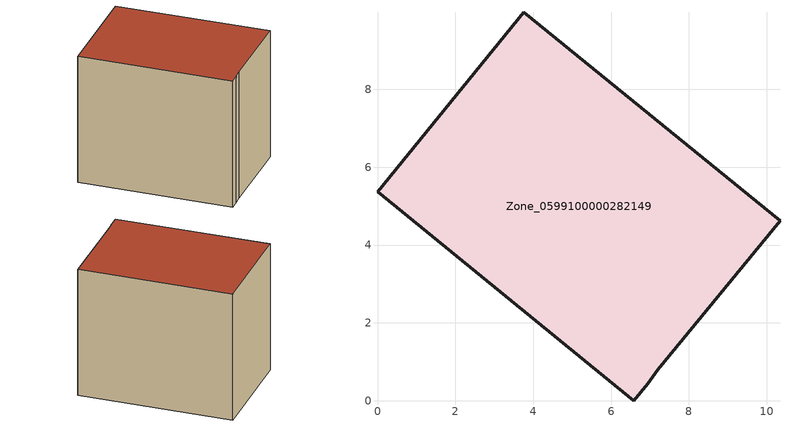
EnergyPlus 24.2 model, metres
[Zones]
Zone_0599100000282149
 floor ground (C_G): 10.34,4.63 7.2,0.8 6.94,0.44 6.58,0 0,5.37 3.76,9.98 z0
 wall outside (C_F): 0,5.37 6.58,0 6.94,0.44 7.2,0.8 10.34,4.63 3.76,9.98 0,5.37 z0:7.35
 roof outside (C_R): 7.2,0.8 10.34,4.63 3.76,9.98 0,5.37 6.58,0 6.94,0.44 z7.35
[BUILDING]
Pand.0599100000282149: North Axis=0; Terrain=City; Loads Convergence Tolerance Value=0.04; Temperature Convergence Tolerance Value=0.4; Solar Distribution=FullExterior; Maximum Number of Warmup Days=25; Minimum Number of Warmup Days=1
[Site:Location]
Rotterdam.The.Hague.AP_ZH_NLD Design_Conditions: Latitude=51.96; Longitude=4.45; Time Zone=1; Elevation=-4.5
[SITE:GROUNDTEMPERATURE:BUILDINGSURFACE]
18, 18, 18, 18, 18, 18, 18, 18, 18, 18, 18, 18
[MATERIAL] Thermal Absorptance=0.9; Solar Absorptance=0.7; Visible Absorptance=0.7
Name | Roughness | Thickness | Conductivity | Density | Specific Heat
G.TC.1946-1964 | MediumSmooth | 0.15 | 1 | 540 | 1210
F.TC.1946-1964 | Rough | 0.3 | 0.857143 | 1920 | 840
R.TC.1946-1964 | MediumRough | 0.2 | 0.235294 | 1500 | 1000
[CONSTRUCTION]
C_G: G.TC.1946-1964
C_F: F.TC.1946-1964
C_R: R.TC.1946-1964
[ZONE]
Zone_0599100000282149: Type=1; Multiplier=1; Ceiling Height=Autocalculate; Volume=Autocalculate; Floor Area=autocalculate; Part of Total Floor Area=Yes
[ZONEINFILTRATION:DESIGNFLOWRATE]
Infil_Zone_0599100000282149: Zone or ZoneList or Space or SpaceList=Zone_0599100000282149; Schedule=AlwaysOn; Design Flow Rate Calculation Method=Flow/Area; Flow Rate per Floor Area=0.003; Constant Term Coefficient=1; Temperature Term Coefficient=0; Velocity Term Coefficient=0; Velocity Squared Term Coefficient=0
[HVACTEMPLATE:ZONE:IDEALLOADSAIRSYSTEM]
Zone_0599100000282149: Maximum Heating Supply Air Temperature=50; Minimum Cooling Supply Air Temperature=13; Maximum Heating Supply Air Humidity Ratio=0.0156; Minimum Cooling Supply Air Humidity Ratio=0.0077; Heating Limit=NoLimit; Cooling Limit=NoLimit; Dehumidification Control Type=ConstantSensibleHeatRatio; Cooling Sensible Heat Ratio=0.7; Dehumidification Setpoint=60; Humidification Control Type=None; Humidification Setpoint=30; Outdoor Air Method=None; Outdoor Air Flow Rate per Person=0.00944; Outdoor Air Flow Rate per Zone Floor Area=0; Outdoor Air Flow Rate per Zone=0; Demand Controlled Ventilation Type=None; Outdoor Air Economizer Type=NoEconomizer; Heat Recovery Type=None; Sensible Heat Recovery Effectiveness=0.7; Latent Heat Recovery Effectiveness=0.65
[ZONECONTROL:THERMOSTAT]
ThermostatControl_Zone_0599100000282149: Zone or ZoneList=Zone_0599100000282149; Control Type Schedule=DualSetpointControlType; Control 1=Thermostat_Zone_0599100000282149; Temperature Difference Between Cutout And Setpoint=0
[THERMOSTATSETPOINT:DUALSETPOINT]
Thermostat_Zone_0599100000282149: Heating Setpoint Temperature Schedule=HeatingSetpoint_Zone_0599100000282149; Cooling Setpoint Temperature Schedule=CoolingSetpoint_Zone_0599100000282149
[SCHEDULE:COMPACT]
HeatingSetpoint_Zone_0599100000282149: Through: 12/31, For: AllDays, Until: 24:00, 21
CoolingSetpoint_Zone_0599100000282149: Through: 12/31, For: AllDays, Until: 24:00, 24
DualSetpointControlType: Through: 12/31, For: AllDays, Until: 24:00, 4
AlwaysOn: Through: 12/31, For: AllDays, Until: 24:00, 1
